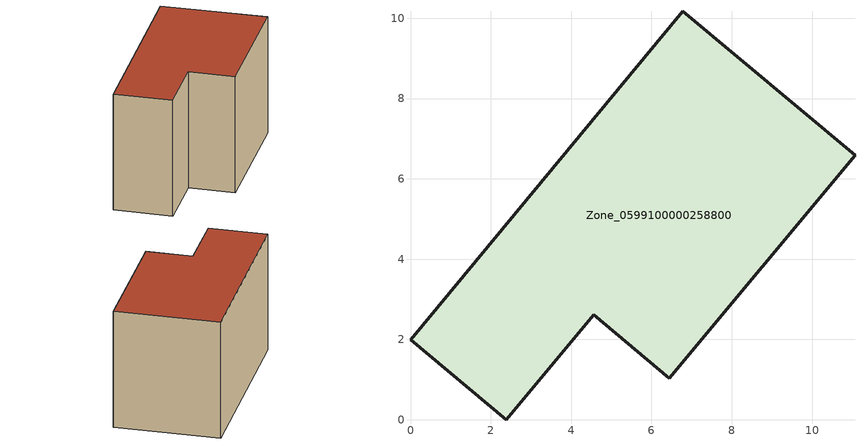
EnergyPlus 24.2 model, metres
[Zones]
Zone_0599100000258800
 floor ground (C_G): 6.78,10.18 11.07,6.59 6.44,1.04 4.56,2.61 2.38,0 0,1.99 z0
 wall outside (C_F): 11.07,6.59 6.78,10.18 0,1.99 2.38,0 4.56,2.61 6.44,1.04 11.07,6.59 z0:6.51
 roof outside (C_R): 6.78,10.18 0,1.99 2.38,0 4.56,2.61 6.44,1.04 11.07,6.59 z6.51
[BUILDING]
Pand.0599100000258800: North Axis=0; Terrain=City; Loads Convergence Tolerance Value=0.04; Temperature Convergence Tolerance Value=0.4; Solar Distribution=FullExterior; Maximum Number of Warmup Days=25; Minimum Number of Warmup Days=1
[Site:Location]
Rotterdam.The.Hague.AP_ZH_NLD Design_Conditions: Latitude=51.96; Longitude=4.45; Time Zone=1; Elevation=-4.5
[SITE:GROUNDTEMPERATURE:BUILDINGSURFACE]
18, 18, 18, 18, 18, 18, 18, 18, 18, 18, 18, 18
[MATERIAL] Thermal Absorptance=0.9; Solar Absorptance=0.7; Visible Absorptance=0.7
Name | Roughness | Thickness | Conductivity | Density | Specific Heat
G.TI.1946 | MediumSmooth | 0.15 | 1 | 540 | 1210
F.TI.1946 | Rough | 0.3 | 0.857143 | 1920 | 840
R.TI.1946 | MediumRough | 0.2 | 0.1 | 1500 | 1000
[CONSTRUCTION]
C_G: G.TI.1946
C_F: F.TI.1946
C_R: R.TI.1946
[ZONE]
Zone_0599100000258800: Type=1; Multiplier=1; Ceiling Height=Autocalculate; Volume=Autocalculate; Floor Area=autocalculate; Part of Total Floor Area=Yes
[ZONEINFILTRATION:DESIGNFLOWRATE]
Infil_Zone_0599100000258800: Zone or ZoneList or Space or SpaceList=Zone_0599100000258800; Schedule=AlwaysOn; Design Flow Rate Calculation Method=Flow/Area; Flow Rate per Floor Area=0.003; Constant Term Coefficient=1; Temperature Term Coefficient=0; Velocity Term Coefficient=0; Velocity Squared Term Coefficient=0
[HVACTEMPLATE:ZONE:IDEALLOADSAIRSYSTEM]
Zone_0599100000258800: Maximum Heating Supply Air Temperature=50; Minimum Cooling Supply Air Temperature=13; Maximum Heating Supply Air Humidity Ratio=0.0156; Minimum Cooling Supply Air Humidity Ratio=0.0077; Heating Limit=NoLimit; Cooling Limit=NoLimit; Dehumidification Control Type=ConstantSensibleHeatRatio; Cooling Sensible Heat Ratio=0.7; Dehumidification Setpoint=60; Humidification Control Type=None; Humidification Setpoint=30; Outdoor Air Method=None; Outdoor Air Flow Rate per Person=0.00944; Outdoor Air Flow Rate per Zone Floor Area=0; Outdoor Air Flow Rate per Zone=0; Demand Controlled Ventilation Type=None; Outdoor Air Economizer Type=NoEconomizer; Heat Recovery Type=None; Sensible Heat Recovery Effectiveness=0.7; Latent Heat Recovery Effectiveness=0.65
[ZONECONTROL:THERMOSTAT]
ThermostatControl_Zone_0599100000258800: Zone or ZoneList=Zone_0599100000258800; Control Type Schedule=DualSetpointControlType; Control 1=Thermostat_Zone_0599100000258800; Temperature Difference Between Cutout And Setpoint=0
[THERMOSTATSETPOINT:DUALSETPOINT]
Thermostat_Zone_0599100000258800: Heating Setpoint Temperature Schedule=HeatingSetpoint_Zone_0599100000258800; Cooling Setpoint Temperature Schedule=CoolingSetpoint_Zone_0599100000258800
[SCHEDULE:COMPACT]
HeatingSetpoint_Zone_0599100000258800: Through: 12/31, For: AllDays, Until: 24:00, 21
CoolingSetpoint_Zone_0599100000258800: Through: 12/31, For: AllDays, Until: 24:00, 24
DualSetpointControlType: Through: 12/31, For: AllDays, Until: 24:00, 4
AlwaysOn: Through: 12/31, For: AllDays, Until: 24:00, 1
